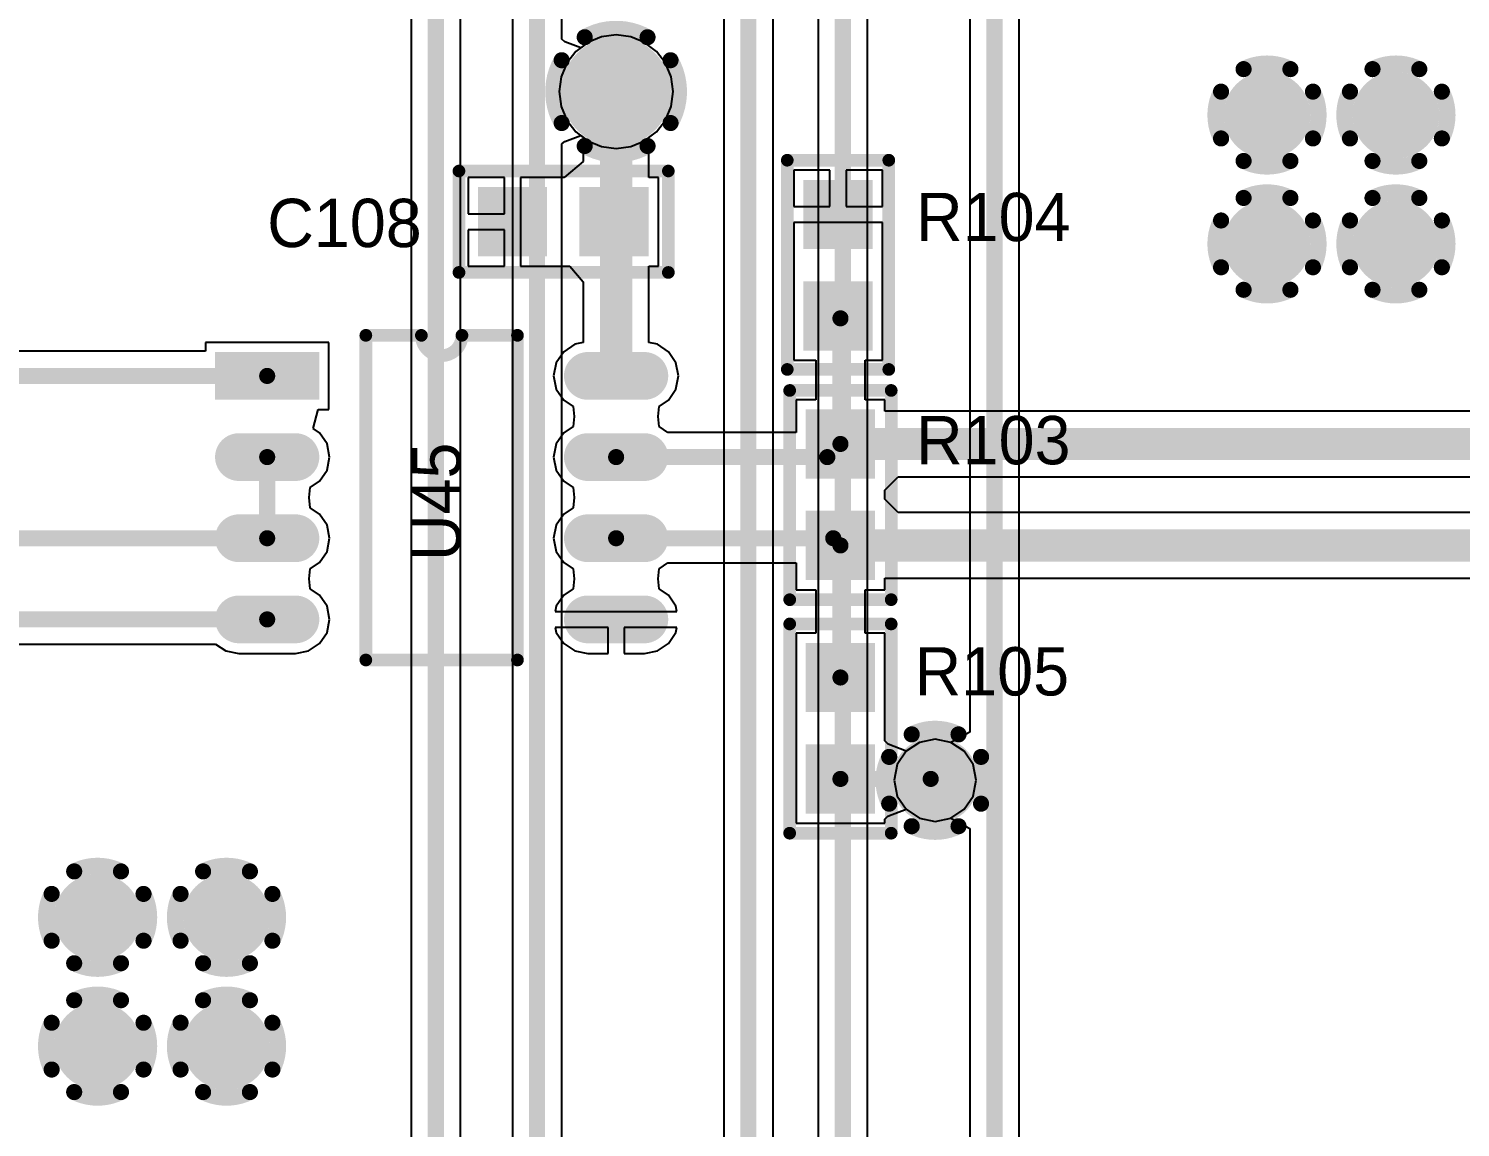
# Model space of a CAD drawing. Header units: millimetres. Extents: x 6.83 to 16.18, y 4.59 to 12.3.
# Drawn here: x 13.839 to 14.727, y 5.349 to 6.031 of the extents above; entities that cross this region are included whole.
import ezdxf

# ---------------------------------------------------------------- set-up
doc = ezdxf.new("R2010")
doc.units = ezdxf.units.MM
doc.header["$MEASUREMENT"] = 0
for name, color, linetype in [('BottomLayer', 5, 'Continuous'), ('BottomSolder', 6, 'Continuous'), ('InternalPlane1', 76, 'Continuous'), ('InternalPlane2', 16, 'Continuous'), ('MultiLayer', 9, 'Continuous'), ('TopLayer', 1, 'Continuous'), ('TopOverlay', 2, 'Continuous'), ('TopPaste', 8, 'Continuous'), ('TopSolder', 216, 'Continuous'), ('ViaHoleLayer', 16, 'Continuous')]:
    doc.layers.add(name, color=color, linetype=linetype)

# ---------------------------------------------------------------- blocks, each defined once
blk = doc.blocks.new('SO_8N_102')
at = {"layer": 'TopLayer', "const_width": 0.02165}
for points in [[(0.23405, 0), (0.19902, 0)], [(0.01752, -0.05039), (-0.01752, -0.05039)], [(0.23405, -0.05039), (0.19902, -0.05039)], [(0.01752, -0.10079), (-0.01752, -0.10079)], [(0.23405, -0.10079), (0.19902, -0.10079)], [(0.01752, -0.15118), (-0.01752, -0.15118)], [(0.23405, -0.15118), (0.19902, -0.15118)]]:
    blk.add_lwpolyline(points, dxfattribs=at)
at = {"layer": 'TopLayer', "const_width": 0.01083}
for points in [[(0.1936, 0, 1), (0.20443, 0, 1)], [(0.22864, 0, 1), (0.23947, 0, 1)], [(-0.02293, -0.05039, 1), (-0.01211, -0.05039, 1)], [(0.01211, -0.05039, 1), (0.02293, -0.05039, 1)], [(0.1936, -0.05039, 1), (0.20443, -0.05039, 1)], [(0.22864, -0.05039, 1), (0.23947, -0.05039, 1)], [(-0.02293, -0.10079, 1), (-0.01211, -0.10079, 1)], [(0.01211, -0.10079, 1), (0.02293, -0.10079, 1)], [(0.1936, -0.10079, 1), (0.20443, -0.10079, 1)], [(0.22864, -0.10079, 1), (0.23947, -0.10079, 1)], [(-0.02293, -0.15118, 1), (-0.01211, -0.15118, 1)], [(0.01211, -0.15118, 1), (0.02293, -0.15118, 1)], [(0.1936, -0.15118, 1), (0.20443, -0.15118, 1)], [(0.22864, -0.15118, 1), (0.23947, -0.15118, 1)]]:
    blk.add_lwpolyline(points, format="xyb", close=True, dxfattribs=at)
at = {"layer": 'TopLayer'}
blk.add_solid([(-0.02835, -0.01083), (0.02835, -0.01083), (-0.02835, 0.01083), (0.02835, 0.01083)], dxfattribs=at)
at = {"layer": 'TopOverlay', "const_width": 0.00787}
for points in [[(0.06122, -0.17638), (0.06122, 0.0252)], [(0.06122, 0.0252), (0.09567, 0.0252)], [(0.12087, 0.0252), (0.15532, 0.0252)], [(0.15532, -0.17638), (0.15532, 0.0252)], [(0.06122, -0.17638), (0.15532, -0.17638)]]:
    blk.add_lwpolyline(points, dxfattribs=at)
at = {"layer": 'TopOverlay', "const_width": 0.00394}
for points in [[(0.05925, 0.0252, 1), (0.06319, 0.0252, 1)], [(0.05925, 0.0252, 1), (0.06319, 0.0252, 1)], [(0.0937, 0.0252, 1), (0.09764, 0.0252, 1)], [(0.0937, 0.0252, 1), (0.09764, 0.0252, 1)], [(0.1189, 0.0252, 1), (0.12283, 0.0252, 1)], [(0.1189, 0.0252, 1), (0.12283, 0.0252, 1)], [(0.15335, 0.0252, 1), (0.15728, 0.0252, 1)], [(0.15335, 0.0252, 1), (0.15728, 0.0252, 1)], [(0.05925, -0.17638, 1), (0.06319, -0.17638, 1)], [(0.05925, -0.17638, 1), (0.06319, -0.17638, 1)], [(0.15335, -0.17638, 1), (0.15728, -0.17638, 1)], [(0.15335, -0.17638, 1), (0.15728, -0.17638, 1)]]:
    blk.add_lwpolyline(points, format="xyb", close=True, dxfattribs=at)
at = {"layer": 'TopOverlay', "const_width": 0.00787}
blk.add_lwpolyline([(0.12087, 0.0252, -1), (0.09567, 0.0252)], format="xyb", dxfattribs=at)
at = {"layer": 'TopPaste', "const_width": 0.02165}
for points in [[(0.23405, 0), (0.19902, 0)], [(0.01752, -0.05039), (-0.01752, -0.05039)], [(0.23405, -0.05039), (0.19902, -0.05039)], [(0.01752, -0.10079), (-0.01752, -0.10079)], [(0.23405, -0.10079), (0.19902, -0.10079)], [(0.01752, -0.15118), (-0.01752, -0.15118)], [(0.23405, -0.15118), (0.19902, -0.15118)]]:
    blk.add_lwpolyline(points, dxfattribs=at)
at = {"layer": 'TopPaste', "const_width": 0.01083}
for points in [[(0.1936, 0, 1), (0.20443, 0, 1)], [(0.22864, 0, 1), (0.23947, 0, 1)], [(-0.02293, -0.05039, 1), (-0.01211, -0.05039, 1)], [(0.01211, -0.05039, 1), (0.02293, -0.05039, 1)], [(0.1936, -0.05039, 1), (0.20443, -0.05039, 1)], [(0.22864, -0.05039, 1), (0.23947, -0.05039, 1)], [(-0.02293, -0.10079, 1), (-0.01211, -0.10079, 1)], [(0.01211, -0.10079, 1), (0.02293, -0.10079, 1)], [(0.1936, -0.10079, 1), (0.20443, -0.10079, 1)], [(0.22864, -0.10079, 1), (0.23947, -0.10079, 1)], [(-0.02293, -0.15118, 1), (-0.01211, -0.15118, 1)], [(0.01211, -0.15118, 1), (0.02293, -0.15118, 1)], [(0.1936, -0.15118, 1), (0.20443, -0.15118, 1)], [(0.22864, -0.15118, 1), (0.23947, -0.15118, 1)]]:
    blk.add_lwpolyline(points, format="xyb", close=True, dxfattribs=at)
at = {"layer": 'TopPaste'}
blk.add_solid([(-0.02835, -0.01083), (0.02835, -0.01083), (-0.02835, 0.01083), (0.02835, 0.01083)], dxfattribs=at)
at = {"layer": 'TopSolder', "const_width": 0.02965}
for points in [[(0.23405, 0), (0.19902, 0)], [(0.01752, -0.05039), (-0.01752, -0.05039)], [(0.23405, -0.05039), (0.19902, -0.05039)], [(0.01752, -0.10079), (-0.01752, -0.10079)], [(0.23405, -0.10079), (0.19902, -0.10079)], [(0.01752, -0.15118), (-0.01752, -0.15118)], [(0.23405, -0.15118), (0.19902, -0.15118)]]:
    blk.add_lwpolyline(points, dxfattribs=at)
at = {"layer": 'TopSolder', "const_width": 0.01483}
for points in [[(0.1916, 0, 1), (0.20643, 0, 1)], [(0.22664, 0, 1), (0.24147, 0, 1)], [(-0.02493, -0.05039, 1), (-0.01011, -0.05039, 1)], [(0.01011, -0.05039, 1), (0.02493, -0.05039, 1)], [(0.1916, -0.05039, 1), (0.20643, -0.05039, 1)], [(0.22664, -0.05039, 1), (0.24147, -0.05039, 1)], [(-0.02493, -0.10079, 1), (-0.01011, -0.10079, 1)], [(0.01011, -0.10079, 1), (0.02493, -0.10079, 1)], [(0.1916, -0.10079, 1), (0.20643, -0.10079, 1)], [(0.22664, -0.10079, 1), (0.24147, -0.10079, 1)], [(-0.02493, -0.15118, 1), (-0.01011, -0.15118, 1)], [(0.01011, -0.15118, 1), (0.02493, -0.15118, 1)], [(0.1916, -0.15118, 1), (0.20643, -0.15118, 1)], [(0.22664, -0.15118, 1), (0.24147, -0.15118, 1)]]:
    blk.add_lwpolyline(points, format="xyb", close=True, dxfattribs=at)
at = {"layer": 'TopSolder'}
blk.add_solid([(-0.03235, -0.01483), (0.03235, -0.01483), (-0.03235, 0.01483), (0.03235, 0.01483)], dxfattribs=at)
blk = doc.blocks.new('0603_104')
at = {"layer": 'TopLayer'}
for points in [[(0.02175, -0.04726), (0.02175, -0.01226), (-0.01325, -0.04726), (-0.01325, -0.01226)], [(0.02175, -0.11026), (0.02175, -0.07526), (-0.01325, -0.11026), (-0.01325, -0.07526)]]:
    blk.add_solid(points, dxfattribs=at)
at = {"layer": 'TopOverlay', "const_width": 0.00787}
for points in [[(0.03575, 0.00394), (-0.02724, 0.00394)], [(-0.02724, 0.00394), (-0.02724, -0.12598)], [(0.03575, 0.00394), (0.03575, -0.12598)], [(0.03575, -0.12598), (-0.02724, -0.12598)]]:
    blk.add_lwpolyline(points, dxfattribs=at)
at = {"layer": 'TopOverlay', "const_width": 0.00394}
for points in [[(-0.02921, 0.00394, 1), (-0.02528, 0.00394, 1)], [(-0.02921, 0.00394, 1), (-0.02528, 0.00394, 1)], [(0.03378, 0.00394, 1), (0.03772, 0.00394, 1)], [(0.03378, 0.00394, 1), (0.03772, 0.00394, 1)], [(-0.02921, -0.12598, 1), (-0.02528, -0.12598, 1)], [(-0.02921, -0.12598, 1), (-0.02528, -0.12598, 1)], [(0.03378, -0.12598, 1), (0.03772, -0.12598, 1)], [(0.03378, -0.12598, 1), (0.03772, -0.12598, 1)]]:
    blk.add_lwpolyline(points, format="xyb", close=True, dxfattribs=at)
at = {"layer": 'TopPaste'}
for points in [[(0.02175, -0.04726), (0.02175, -0.01226), (-0.01325, -0.04726), (-0.01325, -0.01226)], [(0.02175, -0.11026), (0.02175, -0.07526), (-0.01325, -0.11026), (-0.01325, -0.07526)]]:
    blk.add_solid(points, dxfattribs=at)
at = {"layer": 'TopSolder'}
for points in [[(0.02575, -0.05126), (0.02575, -0.00826), (-0.01725, -0.05126), (-0.01725, -0.00826)], [(0.02575, -0.11426), (0.02575, -0.07126), (-0.01725, -0.11426), (-0.01725, -0.07126)]]:
    blk.add_solid(points, dxfattribs=at)
blk = doc.blocks.new('0603_105')
at = {"layer": 'TopLayer'}
for points in [[(0.02175, -0.04726), (0.02175, -0.01226), (-0.01325, -0.04726), (-0.01325, -0.01226)], [(0.02175, -0.11026), (0.02175, -0.07526), (-0.01325, -0.11026), (-0.01325, -0.07526)]]:
    blk.add_solid(points, dxfattribs=at)
at = {"layer": 'TopOverlay', "const_width": 0.00787}
for points in [[(-0.02724, 0.00394), (0.03575, 0.00394)], [(-0.02724, -0.12598), (-0.02724, 0.00394)], [(0.03575, -0.12598), (0.03575, 0.00394)], [(-0.02724, -0.12598), (0.03575, -0.12598)]]:
    blk.add_lwpolyline(points, dxfattribs=at)
at = {"layer": 'TopOverlay', "const_width": 0.00394}
for points in [[(-0.02921, 0.00394, 1), (-0.02528, 0.00394, 1)], [(-0.02921, 0.00394, 1), (-0.02528, 0.00394, 1)], [(0.03378, 0.00394, 1), (0.03772, 0.00394, 1)], [(0.03378, 0.00394, 1), (0.03772, 0.00394, 1)], [(-0.02921, -0.12598, 1), (-0.02528, -0.12598, 1)], [(-0.02921, -0.12598, 1), (-0.02528, -0.12598, 1)], [(0.03378, -0.12598, 1), (0.03772, -0.12598, 1)], [(0.03378, -0.12598, 1), (0.03772, -0.12598, 1)]]:
    blk.add_lwpolyline(points, format="xyb", close=True, dxfattribs=at)
at = {"layer": 'TopPaste'}
for points in [[(0.02175, -0.04726), (0.02175, -0.01226), (-0.01325, -0.04726), (-0.01325, -0.01226)], [(0.02175, -0.11026), (0.02175, -0.07526), (-0.01325, -0.11026), (-0.01325, -0.07526)]]:
    blk.add_solid(points, dxfattribs=at)
at = {"layer": 'TopSolder'}
for points in [[(0.02575, -0.05126), (0.02575, -0.00826), (-0.01725, -0.05126), (-0.01725, -0.00826)], [(0.02575, -0.11426), (0.02575, -0.07126), (-0.01725, -0.11426), (-0.01725, -0.07126)]]:
    blk.add_solid(points, dxfattribs=at)
blk = doc.blocks.new('0603_106')
at = {"layer": 'TopLayer'}
for points in [[(0.02175, -0.04726), (0.02175, -0.01226), (-0.01325, -0.04726), (-0.01325, -0.01226)], [(0.02175, -0.11026), (0.02175, -0.07526), (-0.01325, -0.11026), (-0.01325, -0.07526)]]:
    blk.add_solid(points, dxfattribs=at)
at = {"layer": 'TopOverlay', "const_width": 0.00787}
for points in [[(0.03575, 0.00394), (-0.02724, 0.00394)], [(-0.02724, 0.00394), (-0.02724, -0.12598)], [(0.03575, 0.00394), (0.03575, -0.12598)], [(0.03575, -0.12598), (-0.02724, -0.12598)]]:
    blk.add_lwpolyline(points, dxfattribs=at)
at = {"layer": 'TopOverlay', "const_width": 0.00394}
for points in [[(-0.02921, 0.00394, 1), (-0.02528, 0.00394, 1)], [(-0.02921, 0.00394, 1), (-0.02528, 0.00394, 1)], [(0.03378, 0.00394, 1), (0.03772, 0.00394, 1)], [(0.03378, 0.00394, 1), (0.03772, 0.00394, 1)], [(-0.02921, -0.12598, 1), (-0.02528, -0.12598, 1)], [(-0.02921, -0.12598, 1), (-0.02528, -0.12598, 1)], [(0.03378, -0.12598, 1), (0.03772, -0.12598, 1)], [(0.03378, -0.12598, 1), (0.03772, -0.12598, 1)]]:
    blk.add_lwpolyline(points, format="xyb", close=True, dxfattribs=at)
at = {"layer": 'TopPaste'}
for points in [[(0.02175, -0.04726), (0.02175, -0.01226), (-0.01325, -0.04726), (-0.01325, -0.01226)], [(0.02175, -0.11026), (0.02175, -0.07526), (-0.01325, -0.11026), (-0.01325, -0.07526)]]:
    blk.add_solid(points, dxfattribs=at)
at = {"layer": 'TopSolder'}
for points in [[(0.02575, -0.05126), (0.02575, -0.00826), (-0.01725, -0.05126), (-0.01725, -0.00826)], [(0.02575, -0.11426), (0.02575, -0.07126), (-0.01725, -0.11426), (-0.01725, -0.07126)]]:
    blk.add_solid(points, dxfattribs=at)
blk = doc.blocks.new('0603_107')
at = {"layer": 'TopLayer'}
for points in [[(0.02175, -0.04726), (0.02175, -0.01226), (-0.01325, -0.04726), (-0.01325, -0.01226)], [(0.02175, -0.11026), (0.02175, -0.07526), (-0.01325, -0.11026), (-0.01325, -0.07526)]]:
    blk.add_solid(points, dxfattribs=at)
at = {"layer": 'TopOverlay', "const_width": 0.00787}
for points in [[(0.03575, 0.00394), (-0.02724, 0.00394)], [(-0.02724, -0.12598), (-0.02724, 0.00394)], [(0.03575, -0.12598), (0.03575, 0.00394)], [(0.03575, -0.12598), (-0.02724, -0.12598)]]:
    blk.add_lwpolyline(points, dxfattribs=at)
at = {"layer": 'TopOverlay', "const_width": 0.00394}
for points in [[(-0.02921, 0.00394, 1), (-0.02528, 0.00394, 1)], [(-0.02921, 0.00394, 1), (-0.02528, 0.00394, 1)], [(0.03378, 0.00394, 1), (0.03772, 0.00394, 1)], [(0.03378, 0.00394, 1), (0.03772, 0.00394, 1)], [(-0.02921, -0.12598, 1), (-0.02528, -0.12598, 1)], [(-0.02921, -0.12598, 1), (-0.02528, -0.12598, 1)], [(0.03378, -0.12598, 1), (0.03772, -0.12598, 1)], [(0.03378, -0.12598, 1), (0.03772, -0.12598, 1)]]:
    blk.add_lwpolyline(points, format="xyb", close=True, dxfattribs=at)
at = {"layer": 'TopPaste'}
for points in [[(0.02175, -0.04726), (0.02175, -0.01226), (-0.01325, -0.04726), (-0.01325, -0.01226)], [(0.02175, -0.11026), (0.02175, -0.07526), (-0.01325, -0.11026), (-0.01325, -0.07526)]]:
    blk.add_solid(points, dxfattribs=at)
at = {"layer": 'TopSolder'}
for points in [[(0.02575, -0.05126), (0.02575, -0.00826), (-0.01725, -0.05126), (-0.01725, -0.00826)], [(0.02575, -0.11426), (0.02575, -0.07126), (-0.01725, -0.11426), (-0.01725, -0.07126)]]:
    blk.add_solid(points, dxfattribs=at)

msp = doc.modelspace()

# ---------------------------------------------------------------- linework, layer by layer
at = {"layer": 'BottomLayer'}
for p, q in [((14.07624, 6.4973), (14.07624, 5.06057)), ((14.10683, 5.05946), (14.10683, 6.4973)), ((14.13909, 6.50134), (14.13909, 5.02691)), ((14.16968, 6.02434), (14.16968, 6.50134)), ((14.35943, 5.12814), (14.35943, 6.29477)), ((14.32884, 6.28844), (14.32884, 5.12789)), ((14.27021, 6.27402), (14.27021, 5.16784)), ((14.3008, 5.16891), (14.3008, 6.28036)), ((14.45356, 5.09583), (14.45356, 6.25653)), ((14.42297, 6.2502), (14.42297, 5.59407)), ((14.17152, 6.02275), (14.16968, 6.02434)), ((14.19428, 6.02594), (14.18577, 6.02242)), ((14.20342, 6.02714), (14.19428, 6.02594)), ((14.21256, 6.02594), (14.20342, 6.02714)), ((14.22107, 6.02242), (14.21256, 6.02594)), ((14.18149, 6.01913), (14.17152, 6.02275)), ((14.18577, 6.02242), (14.18149, 6.01913)), ((14.22838, 6.01681), (14.22107, 6.02242)), ((14.23399, 6.00949), (14.22838, 6.01681)), ((14.23752, 6.00098), (14.23399, 6.00949)), ((14.23872, 5.99184), (14.23752, 6.00098)), ((14.23752, 5.98271), (14.23872, 5.99184)), ((14.23399, 5.97419), (14.23752, 5.98271)), ((14.22838, 5.96688), (14.23399, 5.97419)), ((14.17152, 5.96093), (14.18149, 5.96455)), ((14.18149, 5.96455), (14.18577, 5.96127)), ((14.22107, 5.96127), (14.22838, 5.96688)), ((14.16968, 5.95935), (14.17152, 5.96093)), ((14.16968, 5.02449), (14.16968, 5.95935)), ((14.18577, 5.96127), (14.19428, 5.95774)), ((14.19428, 5.95774), (14.20342, 5.95654)), ((14.20342, 5.95654), (14.21256, 5.95774)), ((14.21256, 5.95774), (14.22107, 5.96127)), ((14.40139, 5.58971), (14.39164, 5.58777)), ((14.41115, 5.58777), (14.40139, 5.58971)), ((14.42297, 5.59407), (14.41116, 5.58776)), ((14.38337, 5.58224), (14.37784, 5.57397)), ((14.39164, 5.58777), (14.38337, 5.58224)), ((14.41116, 5.58776), (14.41115, 5.58777)), ((14.37784, 5.57397), (14.3759, 5.56422)), ((14.3759, 5.56422), (14.37784, 5.55446)), ((14.37784, 5.55446), (14.38337, 5.54619)), ((14.38337, 5.54619), (14.39164, 5.54067)), ((14.39164, 5.54067), (14.40139, 5.53873)), ((14.40139, 5.53873), (14.41115, 5.54067)), ((14.41115, 5.54067), (14.41116, 5.54067)), ((14.41116, 5.54067), (14.42297, 5.53436)), ((14.42297, 5.53436), (14.42297, 5.0947))]:
    msp.add_line(p, q, dxfattribs=at)
at = {"layer": 'BottomLayer', "const_width": 0.01}
for points in [[(14.09154, 5.0507), (14.09154, 6.51714)], [(14.15438, 5.00585), (14.15438, 6.52119)], [(14.34413, 5.10793), (14.34413, 6.29477)], [(14.2855, 5.1487), (14.2855, 6.28036)], [(14.43826, 5.07438), (14.43826, 6.25653)]]:
    msp.add_lwpolyline(points, dxfattribs=at)
at = {"layer": 'BottomLayer'}
for points, const_width in [([(14.19092, 5.99184, 1), (14.21592, 5.99184, 1)], 0.025), ([(14.59984, 5.9773, 1), (14.61484, 5.9773, 1)], 0.015), ([(14.67984, 5.9773, 1), (14.69484, 5.9773, 1)], 0.015), ([(14.59984, 5.8973, 1), (14.61484, 5.8973, 1)], 0.015), ([(14.67984, 5.8973, 1), (14.69484, 5.8973, 1)], 0.015), ([(14.39389, 5.56422, 1), (14.40889, 5.56422, 1)], 0.015), ([(13.87413, 5.47914, 1), (13.88913, 5.47914, 1)], 0.015), ([(13.95413, 5.47914, 1), (13.96913, 5.47914, 1)], 0.015), ([(13.87413, 5.39914, 1), (13.88913, 5.39914, 1)], 0.015), ([(13.95413, 5.39914, 1), (13.96913, 5.39914, 1)], 0.015)]:
    msp.add_lwpolyline(points, format="xyb", close=True, dxfattribs=dict(at, const_width=const_width))
at = {"layer": 'BottomSolder'}
for points, const_width in [([(14.18892, 5.99184, 1), (14.21792, 5.99184, 1)], 0.029), ([(14.59784, 5.9773, 1), (14.61684, 5.9773, 1)], 0.019), ([(14.67784, 5.9773, 1), (14.69684, 5.9773, 1)], 0.019), ([(14.59784, 5.8973, 1), (14.61684, 5.8973, 1)], 0.019), ([(14.67784, 5.8973, 1), (14.69684, 5.8973, 1)], 0.019), ([(14.39189, 5.56422, 1), (14.41089, 5.56422, 1)], 0.019), ([(13.87213, 5.47914, 1), (13.89113, 5.47914, 1)], 0.019), ([(13.95213, 5.47914, 1), (13.97113, 5.47914, 1)], 0.019), ([(13.87213, 5.39914, 1), (13.89113, 5.39914, 1)], 0.019), ([(13.95213, 5.39914, 1), (13.97113, 5.39914, 1)], 0.019)]:
    msp.add_lwpolyline(points, format="xyb", close=True, dxfattribs=dict(at, const_width=const_width))
at = {"layer": 'InternalPlane1'}
for points, const_width in [([(14.18642, 5.99184, 1), (14.22042, 5.99184, 1)], 0.034), ([(14.59032, 6.00581, 1), (14.59532, 6.00581, 1)], 0.005), ([(14.61937, 6.00581, 1), (14.62437, 6.00581, 1)], 0.005), ([(14.67032, 6.00581, 1), (14.67532, 6.00581, 1)], 0.005), ([(14.69937, 6.00581, 1), (14.70437, 6.00581, 1)], 0.005), ([(14.57633, 5.99183, 1), (14.58133, 5.99183, 1)], 0.005), ([(14.63336, 5.99183, 1), (14.63836, 5.99183, 1)], 0.005), ([(14.65633, 5.99183, 1), (14.66133, 5.99183, 1)], 0.005), ([(14.71336, 5.99183, 1), (14.71836, 5.99183, 1)], 0.005), ([(14.57633, 5.96277, 1), (14.58133, 5.96277, 1)], 0.005), ([(14.63336, 5.96277, 1), (14.63836, 5.96277, 1)], 0.005), ([(14.65633, 5.96277, 1), (14.66133, 5.96277, 1)], 0.005), ([(14.71336, 5.96277, 1), (14.71836, 5.96277, 1)], 0.005), ([(14.59032, 5.94879, 1), (14.59532, 5.94879, 1)], 0.005), ([(14.61937, 5.94879, 1), (14.62437, 5.94879, 1)], 0.005), ([(14.67032, 5.94879, 1), (14.67532, 5.94879, 1)], 0.005), ([(14.69937, 5.94879, 1), (14.70437, 5.94879, 1)], 0.005), ([(14.59032, 5.92581, 1), (14.59532, 5.92581, 1)], 0.005), ([(14.61937, 5.92581, 1), (14.62437, 5.92581, 1)], 0.005), ([(14.67032, 5.92581, 1), (14.67532, 5.92581, 1)], 0.005), ([(14.69937, 5.92581, 1), (14.70437, 5.92581, 1)], 0.005), ([(14.57633, 5.91183, 1), (14.58133, 5.91183, 1)], 0.005), ([(14.63336, 5.91183, 1), (14.63836, 5.91183, 1)], 0.005), ([(14.65633, 5.91183, 1), (14.66133, 5.91183, 1)], 0.005), ([(14.71336, 5.91183, 1), (14.71836, 5.91183, 1)], 0.005), ([(14.57633, 5.88277, 1), (14.58133, 5.88277, 1)], 0.005), ([(14.63336, 5.88277, 1), (14.63836, 5.88277, 1)], 0.005), ([(14.65633, 5.88277, 1), (14.66133, 5.88277, 1)], 0.005), ([(14.71336, 5.88277, 1), (14.71836, 5.88277, 1)], 0.005), ([(14.59032, 5.86879, 1), (14.59532, 5.86879, 1)], 0.005), ([(14.61937, 5.86879, 1), (14.62437, 5.86879, 1)], 0.005), ([(14.67032, 5.86879, 1), (14.67532, 5.86879, 1)], 0.005), ([(14.69937, 5.86879, 1), (14.70437, 5.86879, 1)], 0.005), ([(14.38789, 5.56422, 1), (14.41489, 5.56422, 1)], 0.027), ([(13.8646, 5.50765, 1), (13.8696, 5.50765, 1)], 0.005), ([(13.89366, 5.50765, 1), (13.89866, 5.50765, 1)], 0.005), ([(13.9446, 5.50765, 1), (13.9496, 5.50765, 1)], 0.005), ([(13.97366, 5.50765, 1), (13.97866, 5.50765, 1)], 0.005), ([(13.85062, 5.49367, 1), (13.85562, 5.49367, 1)], 0.005), ([(13.90764, 5.49367, 1), (13.91264, 5.49367, 1)], 0.005), ([(13.93062, 5.49367, 1), (13.93562, 5.49367, 1)], 0.005), ([(13.98764, 5.49367, 1), (13.99264, 5.49367, 1)], 0.005), ([(13.85062, 5.46461, 1), (13.85562, 5.46461, 1)], 0.005), ([(13.90764, 5.46461, 1), (13.91264, 5.46461, 1)], 0.005), ([(13.93062, 5.46461, 1), (13.93562, 5.46461, 1)], 0.005), ([(13.98764, 5.46461, 1), (13.99264, 5.46461, 1)], 0.005), ([(13.8646, 5.45063, 1), (13.8696, 5.45063, 1)], 0.005), ([(13.89366, 5.45063, 1), (13.89866, 5.45063, 1)], 0.005), ([(13.9446, 5.45063, 1), (13.9496, 5.45063, 1)], 0.005), ([(13.97366, 5.45063, 1), (13.97866, 5.45063, 1)], 0.005), ([(13.8646, 5.42765, 1), (13.8696, 5.42765, 1)], 0.005), ([(13.89366, 5.42765, 1), (13.89866, 5.42765, 1)], 0.005), ([(13.9446, 5.42765, 1), (13.9496, 5.42765, 1)], 0.005), ([(13.97366, 5.42765, 1), (13.97866, 5.42765, 1)], 0.005), ([(13.85062, 5.41367, 1), (13.85562, 5.41367, 1)], 0.005), ([(13.90764, 5.41367, 1), (13.91264, 5.41367, 1)], 0.005), ([(13.93062, 5.41367, 1), (13.93562, 5.41367, 1)], 0.005), ([(13.98764, 5.41367, 1), (13.99264, 5.41367, 1)], 0.005), ([(13.85062, 5.38461, 1), (13.85562, 5.38461, 1)], 0.005), ([(13.90764, 5.38461, 1), (13.91264, 5.38461, 1)], 0.005), ([(13.93062, 5.38461, 1), (13.93562, 5.38461, 1)], 0.005), ([(13.98764, 5.38461, 1), (13.99264, 5.38461, 1)], 0.005), ([(13.8646, 5.37063, 1), (13.8696, 5.37063, 1)], 0.005), ([(13.89366, 5.37063, 1), (13.89866, 5.37063, 1)], 0.005), ([(13.9446, 5.37063, 1), (13.9496, 5.37063, 1)], 0.005), ([(13.97366, 5.37063, 1), (13.97866, 5.37063, 1)], 0.005)]:
    msp.add_lwpolyline(points, format="xyb", close=True, dxfattribs=dict(at, const_width=const_width))
at = {"layer": 'InternalPlane1', "const_width": 0.01}
for points in [[(14.59282, 6.00581, -0.240079), (14.62187, 6.00581)], [(14.67282, 6.00581, -0.240079), (14.70187, 6.00581)], [(14.57883, 5.96277, -0.240079), (14.57883, 5.99183)], [(14.63586, 5.99183, -0.240079), (14.63586, 5.96277)], [(14.65883, 5.96277, -0.240079), (14.65883, 5.99183)], [(14.71586, 5.99183, -0.240079), (14.71586, 5.96277)], [(14.62187, 5.94879, -0.240079), (14.59282, 5.94879)], [(14.70187, 5.94879, -0.240079), (14.67282, 5.94879)], [(14.59282, 5.92581, -0.240079), (14.62187, 5.92581)], [(14.67282, 5.92581, -0.240079), (14.70187, 5.92581)], [(14.57883, 5.88277, -0.240079), (14.57883, 5.91183)], [(14.63586, 5.91183, -0.240079), (14.63586, 5.88277)], [(14.65883, 5.88277, -0.240079), (14.65883, 5.91183)], [(14.71586, 5.91183, -0.240079), (14.71586, 5.88277)], [(14.62187, 5.86879, -0.240079), (14.59282, 5.86879)], [(14.70187, 5.86879, -0.240079), (14.67282, 5.86879)], [(13.8671, 5.50765, -0.240079), (13.89616, 5.50765)], [(13.9471, 5.50765, -0.240079), (13.97616, 5.50765)], [(13.85312, 5.46461, -0.240079), (13.85312, 5.49367)], [(13.91014, 5.49367, -0.240079), (13.91014, 5.46461)], [(13.93312, 5.46461, -0.240079), (13.93312, 5.49367)], [(13.99014, 5.49367, -0.240079), (13.99014, 5.46461)], [(13.89616, 5.45063, -0.240079), (13.8671, 5.45063)], [(13.97616, 5.45063, -0.240079), (13.9471, 5.45063)], [(13.8671, 5.42765, -0.240079), (13.89616, 5.42765)], [(13.9471, 5.42765, -0.240079), (13.97616, 5.42765)], [(13.85312, 5.38461, -0.240079), (13.85312, 5.41367)], [(13.91014, 5.41367, -0.240079), (13.91014, 5.38461)], [(13.93312, 5.38461, -0.240079), (13.93312, 5.41367)], [(13.99014, 5.41367, -0.240079), (13.99014, 5.38461)], [(13.89616, 5.37063, -0.240079), (13.8671, 5.37063)], [(13.97616, 5.37063, -0.240079), (13.9471, 5.37063)]]:
    msp.add_lwpolyline(points, format="xyb", dxfattribs=at)
at = {"layer": 'InternalPlane2', "const_width": 0.01}
for points in [[(14.18392, 6.02562, -0.267949), (14.22292, 6.02562)], [(14.16964, 5.97234, -0.267949), (14.16964, 6.01134)], [(14.23719, 6.01134, -0.267949), (14.23719, 5.97234)], [(14.22292, 5.95807, -0.267949), (14.18392, 5.95807)], [(14.38686, 5.59273, -0.240079), (14.41592, 5.59273)], [(14.37288, 5.54969, -0.240079), (14.37288, 5.57874)], [(14.4299, 5.57874, -0.240079), (14.4299, 5.54969)], [(14.41592, 5.5357, -0.240079), (14.38686, 5.5357)]]:
    msp.add_lwpolyline(points, format="xyb", dxfattribs=at)
at = {"layer": 'InternalPlane2'}
for points, const_width in [([(14.18142, 6.02562, 1), (14.18642, 6.02562, 1)], 0.005), ([(14.22042, 6.02562, 1), (14.22542, 6.02562, 1)], 0.005), ([(14.16714, 6.01134, 1), (14.17214, 6.01134, 1)], 0.005), ([(14.23469, 6.01134, 1), (14.23969, 6.01134, 1)], 0.005), ([(14.59384, 5.9773, 1), (14.62084, 5.9773, 1)], 0.027), ([(14.67384, 5.9773, 1), (14.70084, 5.9773, 1)], 0.027), ([(14.16714, 5.97234, 1), (14.17214, 5.97234, 1)], 0.005), ([(14.23469, 5.97234, 1), (14.23969, 5.97234, 1)], 0.005), ([(14.18142, 5.95807, 1), (14.18642, 5.95807, 1)], 0.005), ([(14.22042, 5.95807, 1), (14.22542, 5.95807, 1)], 0.005), ([(14.59384, 5.8973, 1), (14.62084, 5.8973, 1)], 0.027), ([(14.67384, 5.8973, 1), (14.70084, 5.8973, 1)], 0.027), ([(14.38436, 5.59273, 1), (14.38936, 5.59273, 1)], 0.005), ([(14.41342, 5.59273, 1), (14.41842, 5.59273, 1)], 0.005), ([(14.37038, 5.57874, 1), (14.37538, 5.57874, 1)], 0.005), ([(14.4274, 5.57874, 1), (14.4324, 5.57874, 1)], 0.005), ([(14.37038, 5.54969, 1), (14.37538, 5.54969, 1)], 0.005), ([(14.4274, 5.54969, 1), (14.4324, 5.54969, 1)], 0.005), ([(14.38436, 5.5357, 1), (14.38936, 5.5357, 1)], 0.005), ([(14.41342, 5.5357, 1), (14.41842, 5.5357, 1)], 0.005), ([(13.86813, 5.47914, 1), (13.89513, 5.47914, 1)], 0.027), ([(13.94813, 5.47914, 1), (13.97513, 5.47914, 1)], 0.027), ([(13.86813, 5.39914, 1), (13.89513, 5.39914, 1)], 0.027), ([(13.94813, 5.39914, 1), (13.97513, 5.39914, 1)], 0.027)]:
    msp.add_lwpolyline(points, format="xyb", close=True, dxfattribs=dict(at, const_width=const_width))
at = {"layer": 'MultiLayer'}
for points, const_width in [([(14.19092, 5.99184, 1), (14.21592, 5.99184, 1)], 0.025), ([(14.59984, 5.9773, 1), (14.61484, 5.9773, 1)], 0.015), ([(14.67984, 5.9773, 1), (14.69484, 5.9773, 1)], 0.015), ([(14.59984, 5.8973, 1), (14.61484, 5.8973, 1)], 0.015), ([(14.67984, 5.8973, 1), (14.69484, 5.8973, 1)], 0.015), ([(14.39389, 5.56422, 1), (14.40889, 5.56422, 1)], 0.015), ([(13.87413, 5.47914, 1), (13.88913, 5.47914, 1)], 0.015), ([(13.95413, 5.47914, 1), (13.96913, 5.47914, 1)], 0.015), ([(13.87413, 5.39914, 1), (13.88913, 5.39914, 1)], 0.015), ([(13.95413, 5.39914, 1), (13.96913, 5.39914, 1)], 0.015)]:
    msp.add_lwpolyline(points, format="xyb", close=True, dxfattribs=dict(at, const_width=const_width))
at = {"layer": 'TopLayer'}
for p, q in [((14.19428, 6.02594), (14.18577, 6.02242)), ((14.20342, 6.02714), (14.19428, 6.02594)), ((14.21256, 6.02594), (14.20342, 6.02714)), ((14.22107, 6.02242), (14.21256, 6.02594)), ((14.17846, 6.01681), (14.17285, 6.00949)), ((14.18577, 6.02242), (14.17846, 6.01681)), ((14.22838, 6.01681), (14.22107, 6.02242)), ((14.23399, 6.00949), (14.22838, 6.01681)), ((14.17285, 6.00949), (14.16932, 6.00098)), ((14.23752, 6.00098), (14.23399, 6.00949)), ((14.16932, 6.00098), (14.16812, 5.99184)), ((14.23872, 5.99184), (14.23752, 6.00098)), ((14.16812, 5.99184), (14.16932, 5.98271)), ((14.23752, 5.98271), (14.23872, 5.99184)), ((14.16932, 5.98271), (14.17285, 5.97419)), ((14.23399, 5.97419), (14.23752, 5.98271)), ((14.17285, 5.97419), (14.17846, 5.96688)), ((14.22838, 5.96688), (14.23399, 5.97419)), ((14.17846, 5.96688), (14.18303, 5.96337)), ((14.18303, 5.96337), (14.18303, 5.94847)), ((14.22381, 5.96337), (14.22838, 5.96688)), ((14.22381, 5.93856), (14.22381, 5.96337)), ((14.18303, 5.94847), (14.17122, 5.93856)), ((14.13413, 5.93856), (14.11163, 5.93856)), ((14.11163, 5.93856), (14.11163, 5.91606)), ((14.13413, 5.91606), (14.13413, 5.93856)), ((14.16281, 5.93856), (14.14413, 5.93856)), ((14.14413, 5.93856), (14.14413, 5.91106)), ((14.16663, 5.93856), (14.16281, 5.93856)), ((14.17122, 5.93856), (14.16663, 5.93856)), ((14.22962, 5.93856), (14.22381, 5.93856)), ((14.22962, 5.88356), (14.22962, 5.93856)), ((14.33614, 5.94304), (14.31364, 5.94304)), ((14.31364, 5.94304), (14.31364, 5.92054)), ((14.33614, 5.92054), (14.33614, 5.94304)), ((14.36864, 5.94304), (14.34614, 5.94304)), ((14.34614, 5.94304), (14.34614, 5.92054)), ((14.36864, 5.92054), (14.36864, 5.94304)), ((14.31364, 5.92054), (14.33614, 5.92054)), ((14.34614, 5.92054), (14.36864, 5.92054)), ((14.11163, 5.91606), (14.13413, 5.91606)), ((14.14413, 5.91106), (14.14413, 5.88356)), ((14.34114, 5.91054), (14.31364, 5.91054)), ((14.31364, 5.91054), (14.31364, 5.89186)), ((14.36864, 5.91054), (14.34114, 5.91054)), ((14.36864, 5.89186), (14.36864, 5.91054)), ((14.13413, 5.90606), (14.11163, 5.90606)), ((14.11163, 5.90606), (14.11163, 5.88356)), ((14.13413, 5.88356), (14.13413, 5.90606)), ((14.31364, 5.89186), (14.31364, 5.88005)), ((14.36864, 5.88804), (14.36864, 5.89186)), ((14.11163, 5.88356), (14.13413, 5.88356)), ((14.14413, 5.88356), (14.16281, 5.88356)), ((14.16281, 5.88356), (14.17462, 5.88356)), ((14.17462, 5.88356), (14.18303, 5.87365)), ((14.22381, 5.83597), (14.22381, 5.88356)), ((14.22381, 5.88356), (14.22962, 5.88356)), ((14.36864, 5.87623), (14.36864, 5.88804)), ((14.18303, 5.87365), (14.18303, 5.83597)), ((14.31364, 5.88005), (14.31364, 5.87623)), ((14.31364, 5.87623), (14.31364, 5.82505)), ((14.36864, 5.82505), (14.36864, 5.87623)), ((13.94854, 5.8306), (13.76009, 5.8306)), ((14.02523, 5.83613), (13.94854, 5.83613)), ((13.94854, 5.83613), (13.94854, 5.8306)), ((14.02523, 5.79448), (14.02523, 5.83613)), ((14.17088, 5.83032), (14.16628, 5.82343)), ((14.17777, 5.83493), (14.17088, 5.83032)), ((14.18303, 5.83597), (14.17777, 5.83493)), ((14.22907, 5.83493), (14.22381, 5.83597)), ((14.23595, 5.83032), (14.22907, 5.83493)), ((14.24056, 5.82343), (14.23595, 5.83032)), ((14.16628, 5.82343), (14.16466, 5.81531)), ((14.24217, 5.81531), (14.24056, 5.82343)), ((14.31364, 5.82505), (14.32734, 5.82505)), ((14.32734, 5.82505), (14.32734, 5.80056)), ((14.35793, 5.80056), (14.35793, 5.82505)), ((14.35793, 5.82505), (14.36864, 5.82505)), ((14.16466, 5.81531), (14.16628, 5.80718)), ((14.24056, 5.80718), (14.24217, 5.81531)), ((14.16628, 5.80718), (14.17088, 5.80029)), ((14.23595, 5.80029), (14.24056, 5.80718)), ((14.01532, 5.78267), (14.01845, 5.79448)), ((14.01845, 5.79448), (14.02523, 5.79448)), ((14.17088, 5.80029), (14.17675, 5.79637)), ((14.17675, 5.79637), (14.17733, 5.79011)), ((14.2295, 5.79011), (14.23009, 5.79637)), ((14.23009, 5.79637), (14.23595, 5.80029)), ((14.32734, 5.80056), (14.31513, 5.80056)), ((14.31513, 5.80056), (14.31513, 5.78021)), ((14.37013, 5.80056), (14.35793, 5.80056)), ((14.37013, 5.79346), (14.37013, 5.80056)), ((14.89728, 5.79346), (14.37013, 5.79346)), ((14.17733, 5.79011), (14.17675, 5.78385)), ((14.23009, 5.78385), (14.2295, 5.79011)), ((14.01942, 5.77993), (14.01532, 5.78267)), ((14.02402, 5.77304), (14.01942, 5.77993)), ((14.17088, 5.77993), (14.16628, 5.77304)), ((14.17675, 5.78385), (14.17088, 5.77993)), ((14.23554, 5.78021), (14.23009, 5.78385)), ((14.31513, 5.78021), (14.23554, 5.78021)), ((14.02564, 5.76491), (14.02402, 5.77304)), ((14.16628, 5.77304), (14.16466, 5.76491)), ((14.02402, 5.75679), (14.02564, 5.76491)), ((14.16466, 5.76491), (14.16628, 5.75679)), ((14.01355, 5.74598), (14.01942, 5.7499)), ((14.01942, 5.7499), (14.02402, 5.75679)), ((14.16628, 5.75679), (14.17088, 5.7499)), ((14.17088, 5.7499), (14.17675, 5.74598)), ((14.37013, 5.74432), (14.37848, 5.75267)), ((14.37848, 5.75267), (14.92363, 5.75267)), ((14.01297, 5.73972), (14.01355, 5.74598)), ((14.17675, 5.74598), (14.17733, 5.73972)), ((14.37013, 5.73882), (14.37013, 5.74432)), ((14.01355, 5.73346), (14.01297, 5.73972)), ((14.01942, 5.72954), (14.01355, 5.73346)), ((14.17675, 5.73346), (14.17088, 5.72954)), ((14.17733, 5.73972), (14.17675, 5.73346)), ((14.37848, 5.73046), (14.37013, 5.73882)), ((14.02402, 5.72265), (14.01942, 5.72954)), ((14.02564, 5.71452), (14.02402, 5.72265)), ((14.16628, 5.72265), (14.16466, 5.71452)), ((14.17088, 5.72954), (14.16628, 5.72265)), ((14.92574, 5.73046), (14.37848, 5.73046)), ((14.02402, 5.70639), (14.02564, 5.71452)), ((14.16466, 5.71452), (14.16628, 5.70639)), ((14.01942, 5.69951), (14.02402, 5.70639)), ((14.16628, 5.70639), (14.17088, 5.69951)), ((14.01297, 5.68932), (14.01355, 5.69558)), ((14.01355, 5.69558), (14.01942, 5.69951)), ((14.17088, 5.69951), (14.17675, 5.69558)), ((14.17675, 5.69558), (14.17733, 5.68932)), ((14.2295, 5.68932), (14.23009, 5.69558)), ((14.23009, 5.69558), (14.23554, 5.69923)), ((14.23554, 5.69923), (14.31513, 5.69923)), ((14.31513, 5.69923), (14.31513, 5.68257)), ((14.01355, 5.68306), (14.01297, 5.68932)), ((14.17733, 5.68932), (14.17675, 5.68306)), ((14.23009, 5.68306), (14.2295, 5.68932)), ((14.37013, 5.68257), (14.37013, 5.68968)), ((14.37013, 5.68968), (14.89728, 5.68968)), ((14.01942, 5.67914), (14.01355, 5.68306)), ((14.02402, 5.67225), (14.01942, 5.67914)), ((14.17088, 5.67914), (14.16628, 5.67225)), ((14.17675, 5.68306), (14.17088, 5.67914)), ((14.23595, 5.67914), (14.23009, 5.68306)), ((14.24056, 5.67225), (14.23595, 5.67914)), ((14.31513, 5.68257), (14.32734, 5.68257)), ((14.32734, 5.68257), (14.32734, 5.65556)), ((14.35793, 5.65556), (14.35793, 5.68257)), ((14.35793, 5.68257), (14.37013, 5.68257)), ((14.02564, 5.66413), (14.02402, 5.67225)), ((14.16628, 5.67225), (14.16566, 5.66913)), ((14.16566, 5.66913), (14.24118, 5.66913)), ((14.24118, 5.66913), (14.24056, 5.67225)), ((14.02402, 5.656), (14.02564, 5.66413)), ((14.01942, 5.64911), (14.02402, 5.656)), ((14.19842, 5.65913), (14.16566, 5.65913)), ((14.16566, 5.65913), (14.16628, 5.656)), ((14.16628, 5.656), (14.17088, 5.64911)), ((14.19842, 5.64289), (14.19842, 5.65913)), ((14.24118, 5.65913), (14.20842, 5.65913)), ((14.20842, 5.65913), (14.20842, 5.64289)), ((14.23595, 5.64911), (14.24056, 5.656)), ((14.24056, 5.656), (14.24118, 5.65913)), ((14.32734, 5.65556), (14.31513, 5.65556)), ((14.31513, 5.65556), (14.31513, 5.60438)), ((14.37013, 5.65556), (14.35793, 5.65556)), ((14.37013, 5.60438), (14.37013, 5.65556)), ((13.71905, 5.64883), (13.95477, 5.64883)), ((13.95477, 5.64883), (13.96124, 5.64451)), ((13.96124, 5.64451), (13.96936, 5.64289)), ((13.96936, 5.64289), (14.0044, 5.64289)), ((14.0044, 5.64289), (14.01253, 5.64451)), ((14.01253, 5.64451), (14.01942, 5.64911)), ((14.17088, 5.64911), (14.17777, 5.64451)), ((14.17777, 5.64451), (14.1859, 5.64289)), ((14.1859, 5.64289), (14.19842, 5.64289)), ((14.20842, 5.64289), (14.22094, 5.64289)), ((14.22094, 5.64289), (14.22907, 5.64451)), ((14.22907, 5.64451), (14.23595, 5.64911)), ((14.31513, 5.60438), (14.31513, 5.59257)), ((14.37013, 5.60056), (14.37013, 5.60438)), ((14.37013, 5.58872), (14.37013, 5.60056)), ((14.31513, 5.59257), (14.31513, 5.58875)), ((14.31513, 5.58875), (14.31513, 5.53757)), ((14.37223, 5.58662), (14.37013, 5.58872)), ((14.40139, 5.58971), (14.39164, 5.58777)), ((14.41115, 5.58777), (14.40139, 5.58971)), ((14.38337, 5.58224), (14.37223, 5.58662)), ((14.39164, 5.58777), (14.38337, 5.58224)), ((14.41942, 5.58224), (14.41115, 5.58777)), ((14.42494, 5.57397), (14.41942, 5.58224)), ((14.42688, 5.56422), (14.42494, 5.57397)), ((14.42494, 5.55446), (14.42688, 5.56422)), ((14.41942, 5.54619), (14.42494, 5.55446)), ((14.37209, 5.54193), (14.38337, 5.54619)), ((14.38337, 5.54619), (14.39164, 5.54067)), ((14.41115, 5.54067), (14.41942, 5.54619)), ((14.31513, 5.53757), (14.37013, 5.53757)), ((14.37013, 5.53998), (14.37209, 5.54193)), ((14.37013, 5.53757), (14.37013, 5.53998)), ((14.39164, 5.54067), (14.40139, 5.53873)), ((14.40139, 5.53873), (14.41115, 5.54067))]:
    msp.add_line(p, q, dxfattribs=at)
for points, const_width in [([(14.19092, 5.99184, 1), (14.21592, 5.99184, 1)], 0.025), ([(14.19842, 5.99184, 1), (14.20842, 5.99184, 1)], 0.01), ([(14.59984, 5.9773, 1), (14.61484, 5.9773, 1)], 0.015), ([(14.67984, 5.9773, 1), (14.69484, 5.9773, 1)], 0.015), ([(14.59984, 5.8973, 1), (14.61484, 5.8973, 1)], 0.015), ([(14.67984, 5.8973, 1), (14.69484, 5.8973, 1)], 0.015), ([(14.34013, 5.85106, 1), (14.34513, 5.85106, 1)], 0.005), ([(13.98438, 5.81531, 1), (13.98938, 5.81531, 1)], 0.005), ([(14.19842, 5.81531, 1), (14.20842, 5.81531, 1)], 0.01), ([(14.33763, 5.77306, 1), (14.34763, 5.77306, 1)], 0.01), ([(14.34013, 5.77306, 1), (14.34513, 5.77306, 1)], 0.005), ([(13.98438, 5.76491, 1), (13.98938, 5.76491, 1)], 0.005), ([(14.20092, 5.76491, 1), (14.20592, 5.76491, 1)], 0.005), ([(14.33198, 5.76491, 1), (14.33698, 5.76491, 1)], 0.005), ([(13.98438, 5.71452, 1), (13.98938, 5.71452, 1)], 0.005), ([(13.98438, 5.71452, 1), (13.98938, 5.71452, 1)], 0.005), ([(14.20092, 5.71452, 1), (14.20592, 5.71452, 1)], 0.005), ([(14.33763, 5.71007, 1), (14.34763, 5.71007, 1)], 0.01), ([(14.33568, 5.71452, 1), (14.34068, 5.71452, 1)], 0.005), ([(14.34013, 5.71007, 1), (14.34513, 5.71007, 1)], 0.005), ([(13.98438, 5.66413, 1), (13.98938, 5.66413, 1)], 0.005), ([(14.34013, 5.62806, 1), (14.34513, 5.62806, 1)], 0.005), ([(14.39389, 5.56422, 1), (14.40889, 5.56422, 1)], 0.015), ([(14.34013, 5.56507, 1), (14.34513, 5.56507, 1)], 0.005), ([(14.39615, 5.56507, 1), (14.40115, 5.56507, 1)], 0.005), ([(13.87413, 5.47914, 1), (13.88913, 5.47914, 1)], 0.015), ([(13.95413, 5.47914, 1), (13.96913, 5.47914, 1)], 0.015), ([(13.87413, 5.39914, 1), (13.88913, 5.39914, 1)], 0.015), ([(13.95413, 5.39914, 1), (13.96913, 5.39914, 1)], 0.015)]:
    msp.add_lwpolyline(points, format="xyb", close=True, dxfattribs=dict(at, const_width=const_width))
for points, const_width in [([(14.20342, 5.81531), (14.20342, 5.99184)], 0.02), ([(14.34263, 5.77306), (14.34263, 5.85106)], 0.01), ([(13.71087, 5.81531), (13.98688, 5.81531)], 0.01), ([(14.34263, 5.77306), (14.92363, 5.77306)], 0.02), ([(13.98688, 5.71452), (13.98688, 5.76491)], 0.01), ([(14.20342, 5.76491), (14.33448, 5.76491)], 0.01), ([(13.70267, 5.71452), (13.98688, 5.71452)], 0.01), ([(14.20342, 5.71452), (14.33818, 5.71452)], 0.01), ([(14.34263, 5.71007), (14.93729, 5.71007)], 0.02), ([(14.34263, 5.62806), (14.34263, 5.71007)], 0.01), ([(13.70163, 5.66413), (13.98688, 5.66413)], 0.01), ([(14.34263, 5.56507), (14.39865, 5.56507)], 0.01)]:
    msp.add_lwpolyline(points, dxfattribs=dict(at, const_width=const_width))
at = {"layer": 'TopSolder'}
for points, const_width in [([(14.18892, 5.99184, 1), (14.21792, 5.99184, 1)], 0.029), ([(14.59784, 5.9773, 1), (14.61684, 5.9773, 1)], 0.019), ([(14.67784, 5.9773, 1), (14.69684, 5.9773, 1)], 0.019), ([(14.59784, 5.8973, 1), (14.61684, 5.8973, 1)], 0.019), ([(14.67784, 5.8973, 1), (14.69684, 5.8973, 1)], 0.019), ([(14.39189, 5.56422, 1), (14.41089, 5.56422, 1)], 0.019), ([(13.87213, 5.47914, 1), (13.89113, 5.47914, 1)], 0.019), ([(13.95213, 5.47914, 1), (13.97113, 5.47914, 1)], 0.019), ([(13.87213, 5.39914, 1), (13.89113, 5.39914, 1)], 0.019), ([(13.95213, 5.39914, 1), (13.97113, 5.39914, 1)], 0.019)]:
    msp.add_lwpolyline(points, format="xyb", close=True, dxfattribs=dict(at, const_width=const_width))
at = {"layer": 'ViaHoleLayer'}
for points, const_width in [([(14.19642, 5.99184, 1), (14.21042, 5.99184, 1)], 0.014), ([(14.60384, 5.9773, 1), (14.61084, 5.9773, 1)], 0.007), ([(14.68384, 5.9773, 1), (14.69084, 5.9773, 1)], 0.007), ([(14.60384, 5.8973, 1), (14.61084, 5.8973, 1)], 0.007), ([(14.68384, 5.8973, 1), (14.69084, 5.8973, 1)], 0.007), ([(14.39789, 5.56422, 1), (14.40489, 5.56422, 1)], 0.007), ([(13.87813, 5.47914, 1), (13.88513, 5.47914, 1)], 0.007), ([(13.95813, 5.47914, 1), (13.96513, 5.47914, 1)], 0.007), ([(13.87813, 5.39914, 1), (13.88513, 5.39914, 1)], 0.007), ([(13.95813, 5.39914, 1), (13.96513, 5.39914, 1)], 0.007)]:
    msp.add_lwpolyline(points, format="xyb", close=True, dxfattribs=dict(at, const_width=const_width))

# ---------------------------------------------------------------- block references
for name, p in [('0603_105', (14.33688, 5.94531)), ('SO_8N_102', (13.98688, 5.81531))]:
    msp.add_blockref(name, p)
for name, p, rotation in [('0603_107', (14.23188, 5.91531), 270), ('0603_106', (14.34688, 5.68031), 180), ('0603_104', (14.34688, 5.53531), 180)]:
    msp.add_blockref(name, p, dxfattribs=dict(rotation=rotation))

# ---------------------------------------------------------------- texts
at = {"layer": 'TopOverlay'}
for s, p in [('R104', (14.38951, 5.89899)), ('C108', (13.98688, 5.89531)), ('R103', (14.38951, 5.76042)), ('R105', (14.38862, 5.61688))]:
    msp.add_text(s, height=0.03, dxfattribs=at).set_placement(p)
msp.add_text('U45', height=0.03, rotation=90, dxfattribs=at).set_placement((14.10688, 5.70031))

doc.saveas('drawing.dxf')
